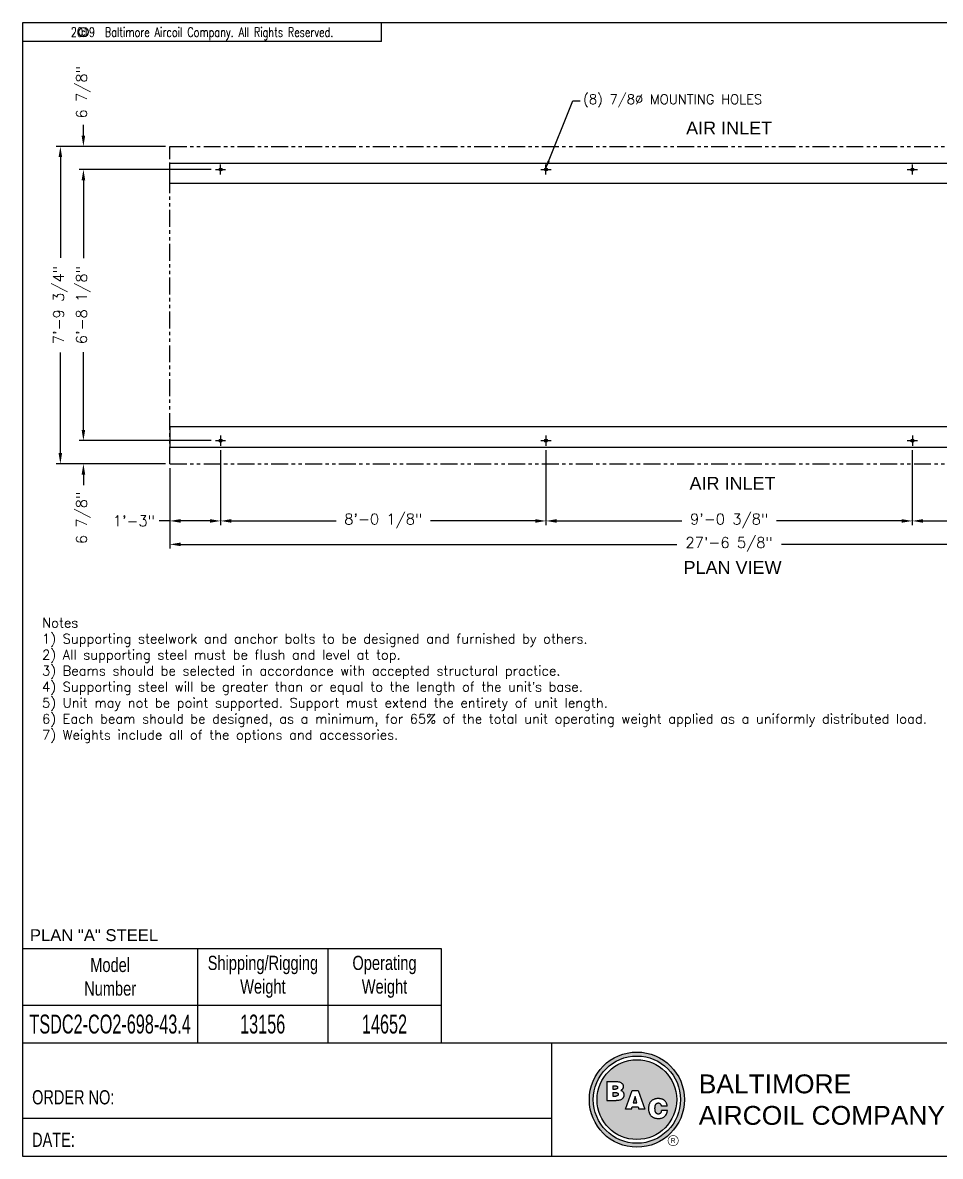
# Model space of a CAD drawing. Extents: x 3 to 450, y 5 to 340.
# Drawn here: x 3.4 to 274.7, y 5.1 to 340.1 of the extents above; entities that cross this region are included whole.
import ezdxf
from ezdxf.enums import TextEntityAlignment as Align

# ---------------------------------------------------------------- set-up
doc = ezdxf.new("R2010")
doc.units = 0
doc.header["$LTSCALE"] = 8
doc.header["$MEASUREMENT"] = 0
doc.linetypes.add('PHANTOM2', pattern=[1.25, 0.625, -0.125, 0.125, -0.125, 0.125, -0.125])
doc.layers.get('0').update_dxf_attribs({"linetype": 'CONTINUOUS'})
doc.layers.get('Defpoints').update_dxf_attribs({"linetype": 'CONTINUOUS'})
for name, color, linetype in [('STD-BASE', 5, 'CONTINUOUS'), ('STD-BLOCK', 7, 'CONTINUOUS'), ('STD-PLAN-A', 5, 'CONTINUOUS'), ('TEXT', 4, 'CONTINUOUS')]:
    doc.layers.add(name, color=color, linetype=linetype)
doc.styles.add('BAC', font='swissk.ttf')
doc.styles.add('BACtblk', font='swisscl.ttf')
doc.styles.add('BACtblkBold', font='swissck.ttf')
doc.styles.add('Current-ANSI-BAC Part', font='arial.ttf')
doc.styles.add('ROMANS', font='romans.shx', dxfattribs={"width": 0.75})
doc.styles.add('SIMPLEX', font='simplex.shx', dxfattribs={"oblique": 10})
doc.styles.add('SUBMITTAL', font='romans.shx')
doc.styles.add('SUBTTF', font='ARIALN.TTF', dxfattribs={"width": 0.9})
doc.dimstyles.new('SUBMITTAL', dxfattribs={"dimtxt": 0.09375, "dimasz": 0.09375, "dimexe": 0.03125, "dimexo": 0.0625, "dimgap": 0.0625, "dimtad": 0, "dimdec": 4, "dimzin": 4, "dimdsep": 46, "dimlunit": 4, "dimtxsty": 'SUBMITTAL', "dimcen": 0.09375, "dimclre": 6, "dimadec": 0, "dimazin": 0, "dimtfac": 1, "dimtdec": 0, "dimtofl": 0, "dimtmove": 0, "dimatfit": 3, "dimfxl": 0, "dimfrac": 2, "dimtolj": 1, "dimtzin": 4, "dimarcsym": 0})

# ---------------------------------------------------------------- blocks, each defined once
blk = doc.blocks.new('BORDER')
for p, q in [((1, 1), (0, 1)), ((0, 1), (0, 0)), ((1, 0), (1, 1)), ((0, 0), (1, 0))]:
    blk.add_line(p, q)
blk = doc.blocks.new('copyr0')
for q in [(2.375, 0), (0, -0.125)]:
    blk.add_line((2.375, -0.125), q)
at = {"color": 6}
blk.add_circle((0.4022, -0.0625), 0.0312, dxfattribs=at)
at = {"color": 6, "style": 'ROMANS', "width": 0.75}
blk.add_text('2019  Baltimore Aircoil Company. All Rights Reserved.', height=0.0625, dxfattribs=at).set_placement((1.1875, -0.0938), align=Align.CENTER)
blk.add_text('c', height=0.0469, dxfattribs=at).set_placement((0.4018, -0.0625), align=Align.MIDDLE)
blk = doc.blocks.new('model weights')
for p, q in [((3, 43), (3, 3)), ((3, 43), (180.26, 43)), ((77.09, 43), (77.09, 3)), ((132.26, 43), (132.26, 3)), ((180.26, 43), (180.26, 3)), ((180.26, 43), (180.26, 3)), ((3, 19), (180.26, 19)), ((3, 3), (180.26, 3))]:
    blk.add_line(p, q)
at = {"layer": 'TEXT', "char_height": 6, "attachment_point": 5, "style": 'SUBTTF'}
for s, insert, width in [('Model\\PNumber', (40.05, 31), 32.4424), ('Shipping/Rigging\\PWeight', (104.76, 31), 42.2577), ('Operating\\PWeight', (156.26, 31), 52.9286)]:
    blk.add_mtext(s, dxfattribs=dict(at, insert=insert, width=width))
at = {"layer": 'TEXT', "style": 'SUBTTF', "width": 0.75}
for tag, p in [('MODELNUM', (40.05, 11)), ('SHIPWEIGHT', (104.67, 11)), ('OPWEIGHT', (156.26, 11))]:
    blk.add_attdef(tag, text='', height=8, dxfattribs=at).set_placement(p, align=Align.MIDDLE_CENTER)
blk = doc.blocks.new('*D4')
at = {"layer": 'Defpoints', "color": 0}
for p in [(61.91, 215.09), (46.91, 209.76), (46.91, 192.87)]:
    blk.add_point(p, dxfattribs=at)
at = {"layer": 'STD-PLAN-A', "color": 6, "lineweight": -2}
for p, q in [((61.91, 213.82), (61.91, 191.6)), ((46.91, 208.49), (46.91, 191.6))]:
    blk.add_line(p, q, dxfattribs=at)
at = {"layer": 'STD-PLAN-A', "color": 3, "lineweight": -2}
for p, q in [((46.91, 192.87), (43.73, 192.87)), ((58.73, 192.87), (50.08, 192.87))]:
    blk.add_line(p, q, dxfattribs=at)
at = {"layer": 'STD-PLAN-A', "color": 3}
for points in [[(50.08, 193.4), (50.08, 192.34), (46.91, 192.87)], [(58.73, 193.4), (58.73, 192.34), (61.91, 192.87)]]:
    blk.add_solid(points, dxfattribs=at)
at = {"layer": 'STD-PLAN-A', "color": 3, "insert": (36.27, 192.87), "char_height": 3.172, "attachment_point": 5, "style": 'SUBMITTAL'}
blk.add_mtext('\\A1;1\'-3"', dxfattribs=at)
blk = doc.blocks.new('*D6')
at = {"layer": 'Defpoints', "color": 0}
for p in [(60.41, 296.71), (21.35, 216.59), (60.41, 216.59)]:
    blk.add_point(p, dxfattribs=at)
at = {"layer": 'STD-PLAN-A', "color": 6, "lineweight": -2}
for p, q in [((59.14, 296.71), (20.08, 296.71)), ((59.14, 216.59), (20.08, 216.59))]:
    blk.add_line(p, q, dxfattribs=at)
at = {"layer": 'STD-PLAN-A', "color": 3, "lineweight": -2}
for p, q in [((21.35, 293.54), (21.35, 270.53)), ((21.35, 219.76), (21.35, 242.77))]:
    blk.add_line(p, q, dxfattribs=at)
at = {"layer": 'STD-PLAN-A', "color": 3}
for points in [[(20.83, 293.54), (21.88, 293.54), (21.35, 296.71)], [(20.83, 219.76), (21.88, 219.76), (21.35, 216.59)]]:
    blk.add_solid(points, dxfattribs=at)
at = {"layer": 'STD-PLAN-A', "color": 3, "insert": (21.35, 256.65), "char_height": 3.1719, "attachment_point": 5, "rotation": 90, "style": 'SUBMITTAL'}
blk.add_mtext('\\A1;6\'-8 1/8"', dxfattribs=at)
blk = doc.blocks.new('*D7')
at = {"layer": 'Defpoints', "color": 0}
for p in [(21.35, 303.54), (46.91, 303.54), (60.41, 296.71)]:
    blk.add_point(p, dxfattribs=at)
at = {"layer": 'STD-PLAN-A', "color": 3, "lineweight": -2}
for p, q in [((21.35, 306.72), (21.35, 309.89)), ((21.35, 293.54), (21.35, 290.37))]:
    blk.add_line(p, q, dxfattribs=at)
at = {"layer": 'STD-PLAN-A', "color": 6, "lineweight": -2}
for p, q in [((45.64, 303.54), (20.08, 303.54)), ((59.14, 296.71), (20.08, 296.71))]:
    blk.add_line(p, q, dxfattribs=at)
at = {"layer": 'STD-PLAN-A', "color": 3}
for points in [[(20.83, 306.72), (21.88, 306.72), (21.35, 303.54)], [(20.83, 293.54), (21.88, 293.54), (21.35, 296.71)]]:
    blk.add_solid(points, dxfattribs=at)
at = {"layer": 'STD-PLAN-A', "color": 3, "insert": (21.35, 319.54), "char_height": 3.172, "attachment_point": 5, "rotation": 90, "style": 'SUBMITTAL'}
blk.add_mtext('\\A1;6 7/8"', dxfattribs=at)
blk = doc.blocks.new('*D8')
at = {"layer": 'Defpoints', "color": 0}
for p in [(60.41, 216.59), (21.35, 209.76), (46.91, 209.76)]:
    blk.add_point(p, dxfattribs=at)
at = {"layer": 'STD-PLAN-A', "color": 3, "lineweight": -2}
for p, q in [((21.35, 219.76), (21.35, 222.93)), ((21.35, 206.59), (21.35, 203.41))]:
    blk.add_line(p, q, dxfattribs=at)
at = {"layer": 'STD-PLAN-A', "color": 6, "lineweight": -2}
for p, q in [((59.14, 216.59), (20.08, 216.59)), ((45.64, 209.76), (20.08, 209.76))]:
    blk.add_line(p, q, dxfattribs=at)
at = {"layer": 'STD-PLAN-A', "color": 3}
for points in [[(20.83, 219.76), (21.88, 219.76), (21.35, 216.59)], [(20.83, 206.59), (21.88, 206.59), (21.35, 209.76)]]:
    blk.add_solid(points, dxfattribs=at)
at = {"layer": 'STD-PLAN-A', "color": 3, "insert": (21.35, 193.76), "char_height": 3.172, "attachment_point": 5, "rotation": 90, "style": 'SUBMITTAL'}
blk.add_mtext('\\A1;6 7/8"', dxfattribs=at)
blk = doc.blocks.new('*D9')
at = {"layer": 'Defpoints', "color": 0}
for p in [(46.91, 209.76), (377.58, 209.76), (377.58, 185.95)]:
    blk.add_point(p, dxfattribs=at)
at = {"layer": 'STD-BASE', "color": 6, "lineweight": -2}
for p, q in [((46.91, 208.49), (46.91, 184.68)), ((377.58, 208.49), (377.58, 184.68))]:
    blk.add_line(p, q, dxfattribs=at)
at = {"layer": 'STD-BASE', "color": 3, "lineweight": -2}
for p, q in [((50.08, 185.95), (196.78, 185.95)), ((374.41, 185.95), (227.71, 185.95))]:
    blk.add_line(p, q, dxfattribs=at)
at = {"layer": 'STD-BASE', "color": 3}
for points in [[(50.08, 186.48), (50.08, 185.42), (46.91, 185.95)], [(374.41, 186.48), (374.41, 185.42), (377.58, 185.95)]]:
    blk.add_solid(points, dxfattribs=at)
at = {"layer": 'STD-BASE', "color": 3, "insert": (212.24, 185.95), "char_height": 3.1719, "attachment_point": 5, "style": 'SUBMITTAL'}
blk.add_mtext('\\A1;27\'-6 5/8"', dxfattribs=at)
blk = doc.blocks.new('*D10')
at = {"layer": 'Defpoints', "color": 0}
for p in [(46.91, 303.54), (14.54, 209.76), (46.91, 209.76)]:
    blk.add_point(p, dxfattribs=at)
at = {"layer": 'STD-BASE', "color": 6, "lineweight": -2}
for p, q in [((45.64, 303.54), (13.27, 303.54)), ((45.64, 209.76), (13.27, 209.76))]:
    blk.add_line(p, q, dxfattribs=at)
at = {"layer": 'STD-BASE', "color": 3, "lineweight": -2}
for p, q in [((14.54, 300.37), (14.54, 270.61)), ((14.54, 212.93), (14.54, 242.69))]:
    blk.add_line(p, q, dxfattribs=at)
at = {"layer": 'STD-BASE', "color": 3}
for points in [[(14.01, 300.37), (15.06, 300.37), (14.54, 303.54)], [(14.01, 212.93), (15.06, 212.93), (14.54, 209.76)]]:
    blk.add_solid(points, dxfattribs=at)
at = {"layer": 'STD-BASE', "color": 3, "insert": (14.54, 256.65), "char_height": 3.1719, "attachment_point": 5, "rotation": 90, "style": 'SUBMITTAL'}
blk.add_mtext('\\A1;7\'-9 3/4"', dxfattribs=at)
blk = doc.blocks.new('*D11')
at = {"layer": 'Defpoints', "color": 0}
for p in [(61.91, 215.09), (158.09, 215.09), (158.09, 192.87)]:
    blk.add_point(p, dxfattribs=at)
at = {"layer": 'STD-PLAN-A', "color": 6, "lineweight": -2}
for p, q in [((61.91, 213.82), (61.91, 191.6)), ((158.09, 213.82), (158.09, 191.6))]:
    blk.add_line(p, q, dxfattribs=at)
at = {"layer": 'STD-PLAN-A', "color": 3, "lineweight": -2}
for p, q in [((65.08, 192.87), (96.04, 192.87)), ((154.91, 192.87), (123.95, 192.87))]:
    blk.add_line(p, q, dxfattribs=at)
at = {"layer": 'STD-PLAN-A', "color": 3}
for points in [[(65.08, 193.4), (65.08, 192.34), (61.91, 192.87)], [(154.91, 193.4), (154.91, 192.34), (158.09, 192.87)]]:
    blk.add_solid(points, dxfattribs=at)
at = {"layer": 'STD-PLAN-A', "color": 3, "insert": (110, 192.87), "char_height": 3.1719, "attachment_point": 5, "style": 'SUBMITTAL'}
blk.add_mtext('\\A1;8\'-0 1/8"', dxfattribs=at)
blk = doc.blocks.new('*D12')
at = {"layer": 'Defpoints', "color": 0}
for p in [(266.4, 215.09), (362.58, 215.09), (266.4, 192.87)]:
    blk.add_point(p, dxfattribs=at)
at = {"layer": 'STD-PLAN-A', "color": 6, "lineweight": -2}
for p, q in [((266.4, 213.82), (266.4, 191.6)), ((362.58, 213.82), (362.58, 191.6))]:
    blk.add_line(p, q, dxfattribs=at)
at = {"layer": 'STD-PLAN-A', "color": 3, "lineweight": -2}
for p, q in [((269.57, 192.87), (300.54, 192.87)), ((359.41, 192.87), (328.45, 192.87))]:
    blk.add_line(p, q, dxfattribs=at)
at = {"layer": 'STD-PLAN-A', "color": 3}
for points in [[(269.57, 193.4), (269.57, 192.34), (266.4, 192.87)], [(359.41, 193.4), (359.41, 192.34), (362.58, 192.87)]]:
    blk.add_solid(points, dxfattribs=at)
at = {"layer": 'STD-PLAN-A', "color": 3, "insert": (314.49, 192.87), "char_height": 3.1719, "attachment_point": 5, "style": 'SUBMITTAL'}
blk.add_mtext('\\A1;8\'-0 1/8"', dxfattribs=at)
blk = doc.blocks.new('*D13')
at = {"layer": 'Defpoints', "color": 0}
for p in [(158.09, 215.09), (266.4, 215.09), (266.4, 192.87)]:
    blk.add_point(p, dxfattribs=at)
at = {"layer": 'STD-PLAN-A', "color": 6, "lineweight": -2}
for p, q in [((158.09, 213.82), (158.09, 191.6)), ((266.4, 213.82), (266.4, 191.6))]:
    blk.add_line(p, q, dxfattribs=at)
at = {"layer": 'STD-PLAN-A', "color": 3, "lineweight": -2}
for p, q in [((161.26, 192.87), (198.29, 192.87)), ((263.23, 192.87), (226.2, 192.87))]:
    blk.add_line(p, q, dxfattribs=at)
at = {"layer": 'STD-PLAN-A', "color": 3}
for points in [[(161.26, 193.4), (161.26, 192.34), (158.09, 192.87)], [(263.23, 193.4), (263.23, 192.34), (266.4, 192.87)]]:
    blk.add_solid(points, dxfattribs=at)
at = {"layer": 'STD-PLAN-A', "color": 3, "insert": (212.24, 192.87), "char_height": 3.1719, "attachment_point": 5, "style": 'SUBMITTAL'}
blk.add_mtext('\\A1;9\'-0 3/8"', dxfattribs=at)
blk = doc.blocks.new('bacstblk')
h = blk.add_hatch(color=150)
h.dxf.hatch_style = 1
h.paths.add_polyline_path([(3.7506, 0.375, 1), (4.3799, 0.375, 1)])
h.paths.add_polyline_path([(4.3539, 0.375, -1), (3.7765, 0.375, -1)], flags=16)
h.paths.add_polyline_path([(4.3291, 0.375, -1), (3.8014, 0.375, -1)], flags=0)
h.paths.add_polyline_path([(3.943, 0.4942), (3.9603, 0.4889), (3.9714, 0.4784), (3.9755, 0.4618), (3.9722, 0.4467), (3.9609, 0.436), (3.974, 0.427), (3.9786, 0.415), (3.9789, 0.3973), (3.9729, 0.3838), (3.9613, 0.374), (3.9476, 0.3704), (3.9345, 0.3692), (3.8665, 0.3692), (3.8665, 0.4942)], flags=0)
h.paths.add_polyline_path([(4.0335, 0.4361), (4.0742, 0.4361), (4.1177, 0.3111), (4.0779, 0.3111), (4.0731, 0.3277), (4.0333, 0.3277), (4.0286, 0.3111), (3.9895, 0.3111)], flags=0)
h.paths.add_polyline_path([(4.1681, 0.3721), (4.1826, 0.3792), (4.1988, 0.3822), (4.2152, 0.3818), (4.233, 0.3787), (4.246, 0.3717), (4.2575, 0.3605), (4.2641, 0.3456), (4.266, 0.3315), (4.2275, 0.3315), (4.227, 0.3353), (4.2262, 0.3385), (4.2251, 0.3412), (4.2237, 0.3434), (4.2223, 0.3451), (4.2207, 0.3465), (4.2191, 0.3476), (4.2174, 0.3485), (4.2158, 0.3493), (4.2143, 0.3499), (4.2128, 0.3503), (4.2112, 0.3506), (4.2097, 0.3509), (4.2082, 0.351), (4.2066, 0.351), (4.205, 0.3509), (4.2033, 0.3507), (4.2016, 0.3504), (4.1999, 0.3501), (4.1982, 0.3496), (4.1965, 0.3489), (4.1949, 0.3482), (4.1933, 0.3472), (4.1919, 0.3461), (4.1905, 0.3449), (4.1893, 0.3434), (4.1882, 0.3418), (4.1873, 0.3401), (4.1864, 0.3384), (4.1856, 0.3365), (4.185, 0.3347), (4.1844, 0.3328), (4.184, 0.3309), (4.1836, 0.329), (4.1833, 0.3272), (4.1831, 0.3253), (4.183, 0.3234), (4.1829, 0.3216), (4.1828, 0.3197), (4.1828, 0.3178), (4.1828, 0.3158), (4.1829, 0.3139), (4.1829, 0.3119), (4.1831, 0.31), (4.1832, 0.308), (4.1834, 0.3061), (4.1837, 0.3043), (4.184, 0.3025), (4.1844, 0.3007), (4.1848, 0.299), (4.1853, 0.2974), (4.1859, 0.2959), (4.1865, 0.2944), (4.1872, 0.293), (4.188, 0.2917), (4.1889, 0.2904), (4.1899, 0.2893), (4.1909, 0.2882), (4.192, 0.2871), (4.1932, 0.2862), (4.1944, 0.2853), (4.1956, 0.2846), (4.1969, 0.2839), (4.1981, 0.2834), (4.1994, 0.2829), (4.2007, 0.2825), (4.2019, 0.2822), (4.2032, 0.282), (4.2045, 0.2819), (4.2057, 0.2818), (4.207, 0.2818), (4.2083, 0.2818), (4.2096, 0.2819), (4.211, 0.282), (4.2123, 0.2821), (4.2137, 0.2824), (4.2151, 0.2828), (4.2165, 0.2833), (4.2179, 0.284), (4.2194, 0.2848), (4.2209, 0.2858), (4.2224, 0.2871), (4.2239, 0.2886), (4.2252, 0.2905), (4.2264, 0.2927), (4.2274, 0.2954), (4.2282, 0.2986), (4.2286, 0.3024), (4.2667, 0.3024), (4.2652, 0.2888), (4.2582, 0.2721), (4.2446, 0.26), (4.229, 0.2531), (4.2146, 0.2503), (4.1987, 0.2502), (4.1812, 0.2537), (4.1655, 0.2618), (4.1537, 0.2735), (4.1468, 0.2865), (4.1431, 0.3002), (4.1418, 0.3168), (4.1433, 0.3339), (4.1484, 0.3494), (4.1569, 0.3625)], flags=0)
h = blk.add_hatch(color=150)
h.dxf.hatch_style = 1
h.paths.add_polyline_path([(3.8014, 0.375, 1), (4.3291, 0.375, 1)])
h.paths.add_polyline_path([(4.0742, 0.4361), (4.1177, 0.3111), (4.0779, 0.3111), (4.0731, 0.3277), (4.0333, 0.3277), (4.0286, 0.3111), (3.9895, 0.3111), (4.0335, 0.4361)], flags=16)
h.paths.add_polyline_path([(3.974, 0.427), (3.9786, 0.415), (3.9789, 0.3973), (3.9729, 0.3838), (3.9613, 0.374), (3.9476, 0.3704), (3.9345, 0.3692), (3.8665, 0.3692), (3.8665, 0.4942), (3.943, 0.4942), (3.9603, 0.4889), (3.9714, 0.4784), (3.9755, 0.4618), (3.9722, 0.4467), (3.9609, 0.436)], flags=16)
h.paths.add_polyline_path([(4.266, 0.3315), (4.2275, 0.3315), (4.227, 0.3353), (4.2262, 0.3385), (4.2251, 0.3412), (4.2237, 0.3434), (4.2223, 0.3451), (4.2207, 0.3465), (4.2191, 0.3476), (4.2174, 0.3485), (4.2158, 0.3493), (4.2143, 0.3499), (4.2128, 0.3503), (4.2112, 0.3506), (4.2097, 0.3509), (4.2082, 0.351), (4.2066, 0.351), (4.205, 0.3509), (4.2033, 0.3507), (4.2016, 0.3504), (4.1999, 0.3501), (4.1982, 0.3496), (4.1965, 0.3489), (4.1949, 0.3482), (4.1933, 0.3472), (4.1919, 0.3461), (4.1905, 0.3449), (4.1893, 0.3434), (4.1882, 0.3418), (4.1873, 0.3401), (4.1864, 0.3384), (4.1856, 0.3365), (4.185, 0.3347), (4.1844, 0.3328), (4.184, 0.3309), (4.1836, 0.329), (4.1833, 0.3272), (4.1831, 0.3253), (4.183, 0.3234), (4.1829, 0.3216), (4.1828, 0.3197), (4.1828, 0.3178), (4.1828, 0.3158), (4.1829, 0.3139), (4.1829, 0.3119), (4.1831, 0.31), (4.1832, 0.308), (4.1834, 0.3061), (4.1837, 0.3043), (4.184, 0.3025), (4.1844, 0.3007), (4.1848, 0.299), (4.1853, 0.2974), (4.1859, 0.2959), (4.1865, 0.2944), (4.1872, 0.293), (4.188, 0.2917), (4.1889, 0.2904), (4.1899, 0.2893), (4.1909, 0.2882), (4.192, 0.2871), (4.1932, 0.2862), (4.1944, 0.2853), (4.1956, 0.2846), (4.1969, 0.2839), (4.1981, 0.2834), (4.1994, 0.2829), (4.2007, 0.2825), (4.2019, 0.2822), (4.2032, 0.282), (4.2045, 0.2819), (4.2057, 0.2818), (4.207, 0.2818), (4.2083, 0.2818), (4.2096, 0.2819), (4.211, 0.282), (4.2123, 0.2821), (4.2137, 0.2824), (4.2151, 0.2828), (4.2165, 0.2833), (4.2179, 0.284), (4.2194, 0.2848), (4.2209, 0.2858), (4.2224, 0.2871), (4.2239, 0.2886), (4.2252, 0.2905), (4.2264, 0.2927), (4.2274, 0.2954), (4.2282, 0.2986), (4.2286, 0.3024), (4.2667, 0.3024), (4.2652, 0.2888), (4.2582, 0.2721), (4.2446, 0.26), (4.229, 0.2531), (4.2146, 0.2503), (4.1987, 0.2502), (4.1812, 0.2537), (4.1655, 0.2618), (4.1537, 0.2735), (4.1468, 0.2865), (4.1431, 0.3002), (4.1418, 0.3168), (4.1433, 0.3339), (4.1484, 0.3494), (4.1569, 0.3625), (4.1681, 0.3721), (4.1826, 0.3792), (4.1988, 0.3822), (4.2152, 0.3818), (4.233, 0.3787), (4.246, 0.3717), (4.2575, 0.3605), (4.2641, 0.3456)], flags=16)
h = blk.add_hatch(color=150)
h.dxf.hatch_style = 1
h.paths.add_polyline_path([(3.9339, 0.4471), (3.9348, 0.4479), (3.9355, 0.4488), (3.936, 0.4497), (3.9364, 0.4506), (3.9368, 0.4515), (3.937, 0.4524), (3.9372, 0.4533), (3.9373, 0.4542), (3.9373, 0.4552), (3.9373, 0.4561), (3.9372, 0.457), (3.937, 0.458), (3.9368, 0.4589), (3.9365, 0.4598), (3.9362, 0.4606), (3.9358, 0.4615), (3.9352, 0.4622), (3.9346, 0.4629), (3.9339, 0.4635), (3.933, 0.464), (3.932, 0.4645), (3.9308, 0.4648), (3.9294, 0.4651), (3.9277, 0.4654), (3.9258, 0.4656), (3.9236, 0.4658), (3.921, 0.4659), (3.9054, 0.4659), (3.9054, 0.4445), (3.9237, 0.4445), (3.9267, 0.4447), (3.9292, 0.4452), (3.9312, 0.4457), (3.9327, 0.4464)])
h.paths.add_polyline_path([(3.9412, 0.4083), (3.9413, 0.4092), (3.9413, 0.4102), (3.9412, 0.4112), (3.9411, 0.4122), (3.941, 0.4132), (3.9407, 0.4142), (3.9403, 0.4152), (3.9398, 0.4161), (3.9393, 0.417), (3.9385, 0.4178), (3.9377, 0.4186), (3.9366, 0.4193), (3.9354, 0.42), (3.9339, 0.4205), (3.932, 0.4209), (3.9299, 0.4213), (3.9273, 0.4215), (3.9243, 0.4215), (3.9054, 0.4215), (3.9054, 0.3986), (3.9265, 0.3986), (3.9293, 0.3988), (3.9317, 0.3992), (3.9336, 0.3997), (3.9352, 0.4002), (3.9365, 0.4008), (3.9376, 0.4015), (3.9384, 0.4023), (3.9391, 0.403), (3.9396, 0.4038), (3.9401, 0.4047), (3.9405, 0.4055), (3.9408, 0.4064), (3.941, 0.4073)])
h.paths.add_polyline_path([(4.0534, 0.3968), (4.0405, 0.3539), (4.0658, 0.3539)])
for p, q in [((0, 0.75), (10, 0.75)), ((3.5, 0.75), (3.5, 0)), ((6.5, 0.75), (6.5, 0)), ((6.5, 0.3125), (10, 0.3125)), ((9.6875, 0.3125), (9.6875, 0)), ((3.5, 0.25), (0, 0.25))]:
    blk.add_line(p, q)
at = {"color": 150}
for p, q in [((3.8665, 0.4942), (3.9302, 0.4942)), ((3.8665, 0.4942), (3.8665, 0.3692)), ((3.9054, 0.4659), (3.9054, 0.4445)), ((3.9054, 0.4659), (3.921, 0.4659)), ((3.9054, 0.4445), (3.9237, 0.4445)), ((3.9054, 0.4215), (3.9054, 0.3986)), ((3.9054, 0.4215), (3.9243, 0.4215)), ((3.9054, 0.3986), (3.9265, 0.3986)), ((3.9895, 0.3111), (4.0335, 0.4361)), ((4.0335, 0.4361), (4.0742, 0.4361)), ((4.0534, 0.3968), (4.0405, 0.3539)), ((4.0658, 0.3539), (4.0534, 0.3968)), ((4.0742, 0.4361), (4.1177, 0.3111)), ((3.8665, 0.3692), (3.9279, 0.3692)), ((4.0286, 0.3111), (3.9895, 0.3111)), ((4.0286, 0.3111), (4.0333, 0.3277)), ((4.0333, 0.3277), (4.0731, 0.3277)), ((4.0405, 0.3539), (4.0658, 0.3539)), ((4.0731, 0.3277), (4.0779, 0.3111)), ((4.1177, 0.3111), (4.0779, 0.3111)), ((4.266, 0.3315), (4.2275, 0.3315)), ((4.2667, 0.3024), (4.2286, 0.3024))]:
    blk.add_line(p, q, dxfattribs=at)
for points in [[(3.921, 0.4659), (3.9236, 0.4658), (3.9258, 0.4656), (3.9277, 0.4654), (3.9294, 0.4651), (3.9308, 0.4648), (3.932, 0.4645), (3.933, 0.464), (3.9339, 0.4635), (3.9346, 0.4629), (3.9352, 0.4622), (3.9358, 0.4615), (3.9362, 0.4606), (3.9365, 0.4598), (3.9368, 0.4589), (3.937, 0.458), (3.9372, 0.457), (3.9373, 0.4561), (3.9373, 0.4552), (3.9373, 0.4542), (3.9372, 0.4533), (3.937, 0.4524), (3.9368, 0.4515), (3.9364, 0.4506), (3.936, 0.4497), (3.9355, 0.4488), (3.9348, 0.4479), (3.9339, 0.4471), (3.9327, 0.4464), (3.9312, 0.4457), (3.9292, 0.4452), (3.9267, 0.4447), (3.9237, 0.4445)], [(3.9302, 0.4942), (3.9378, 0.494), (3.9442, 0.4933), (3.9498, 0.4922), (3.9544, 0.4907), (3.9584, 0.489), (3.9617, 0.4871), (3.9644, 0.4851), (3.9666, 0.4829), (3.9685, 0.4808), (3.97, 0.4786), (3.9713, 0.4764), (3.9722, 0.4742), (3.973, 0.4719), (3.9735, 0.4697), (3.9739, 0.4675), (3.9742, 0.4654), (3.9744, 0.4632), (3.9744, 0.4611), (3.9744, 0.459), (3.9743, 0.4569), (3.974, 0.4548), (3.9735, 0.4529), (3.9729, 0.4509), (3.9722, 0.449), (3.9712, 0.4471), (3.97, 0.4454), (3.9687, 0.4436), (3.9672, 0.442), (3.9655, 0.4404), (3.9637, 0.4389), (3.9617, 0.4374), (3.9595, 0.4361)], [(3.9243, 0.4215), (3.9273, 0.4215), (3.9299, 0.4213), (3.932, 0.4209), (3.9339, 0.4205), (3.9354, 0.42), (3.9366, 0.4193), (3.9377, 0.4186), (3.9385, 0.4178), (3.9393, 0.417), (3.9398, 0.4161), (3.9403, 0.4152), (3.9407, 0.4142), (3.941, 0.4132), (3.9411, 0.4122), (3.9412, 0.4112), (3.9413, 0.4102), (3.9413, 0.4092), (3.9412, 0.4083), (3.941, 0.4073), (3.9408, 0.4064), (3.9405, 0.4055), (3.9401, 0.4047), (3.9396, 0.4038), (3.9391, 0.403), (3.9384, 0.4023), (3.9376, 0.4015), (3.9365, 0.4008), (3.9352, 0.4002), (3.9336, 0.3997), (3.9317, 0.3992), (3.9293, 0.3988), (3.9265, 0.3986)], [(3.9595, 0.4361), (3.9648, 0.4333), (3.9689, 0.4305), (3.972, 0.4276), (3.9744, 0.4247), (3.976, 0.4218), (3.9771, 0.4188), (3.9778, 0.416), (3.9783, 0.4132), (3.9786, 0.4106), (3.9787, 0.408), (3.9787, 0.4056), (3.9787, 0.4033), (3.9785, 0.401), (3.9782, 0.3989), (3.9778, 0.3968), (3.9773, 0.3948), (3.9767, 0.3928), (3.976, 0.3909), (3.9752, 0.389), (3.9742, 0.3871), (3.973, 0.3852), (3.9716, 0.3834), (3.9699, 0.3815), (3.968, 0.3796), (3.9657, 0.3777), (3.963, 0.3758), (3.9596, 0.374), (3.9555, 0.3724), (3.9504, 0.3711), (3.9442, 0.3701), (3.9367, 0.3694), (3.9279, 0.3692)], [(4.266, 0.3315), (4.265, 0.339), (4.2636, 0.3453), (4.2619, 0.3507), (4.2598, 0.3552), (4.2576, 0.3591), (4.2553, 0.3623), (4.2528, 0.365), (4.2504, 0.3674), (4.2481, 0.3694), (4.2458, 0.3712), (4.2436, 0.3728), (4.2413, 0.3742), (4.2391, 0.3754), (4.2368, 0.3765), (4.2344, 0.3774), (4.2319, 0.3783), (4.2294, 0.379), (4.2267, 0.3797), (4.2239, 0.3803), (4.2211, 0.3808), (4.2181, 0.3812), (4.2151, 0.3816), (4.212, 0.3818), (4.2089, 0.382), (4.2058, 0.382), (4.2026, 0.382), (4.1994, 0.3818), (4.1962, 0.3815), (4.1929, 0.3811), (4.1896, 0.3805), (4.1863, 0.3797), (4.183, 0.3787), (4.1797, 0.3776), (4.1765, 0.3762), (4.1732, 0.3746), (4.1701, 0.3729), (4.167, 0.3709), (4.164, 0.3686), (4.1612, 0.3662), (4.1585, 0.3636), (4.156, 0.3607), (4.1537, 0.3576), (4.1516, 0.3543), (4.1497, 0.3509), (4.148, 0.3472), (4.1465, 0.3435), (4.1452, 0.3396), (4.1441, 0.3355), (4.1433, 0.3314), (4.1427, 0.3272), (4.1423, 0.3229), (4.1421, 0.3187), (4.1421, 0.3145), (4.1423, 0.3103), (4.1426, 0.3063), (4.1431, 0.3024), (4.1437, 0.2986), (4.1445, 0.295), (4.1454, 0.2916), (4.1465, 0.2883), (4.1477, 0.2852), (4.149, 0.2822), (4.1506, 0.2793), (4.1523, 0.2765), (4.1541, 0.2738), (4.1562, 0.2713), (4.1584, 0.2688), (4.1607, 0.2665), (4.1633, 0.2643), (4.1659, 0.2623), (4.1687, 0.2604), (4.1717, 0.2586), (4.1748, 0.257), (4.178, 0.2556), (4.1814, 0.2543), (4.185, 0.2532), (4.1887, 0.2522), (4.1925, 0.2514), (4.1965, 0.2509), (4.2007, 0.2504), (4.2051, 0.2502), (4.2096, 0.2502), (4.2142, 0.2505), (4.219, 0.2511), (4.2238, 0.2521), (4.2287, 0.2534), (4.2337, 0.2551), (4.2387, 0.2573), (4.2437, 0.2601), (4.2485, 0.2634), (4.2531, 0.2675), (4.2572, 0.2724), (4.2608, 0.2782), (4.2637, 0.2851), (4.2657, 0.2931), (4.2667, 0.3024)], [(4.2275, 0.3315), (4.227, 0.3353), (4.2262, 0.3385), (4.2251, 0.3412), (4.2237, 0.3434), (4.2223, 0.3451), (4.2207, 0.3465), (4.2191, 0.3476), (4.2174, 0.3485), (4.2158, 0.3493), (4.2143, 0.3499), (4.2128, 0.3503), (4.2112, 0.3506), (4.2097, 0.3509), (4.2082, 0.351), (4.2066, 0.351), (4.205, 0.3509), (4.2033, 0.3507), (4.2016, 0.3504), (4.1999, 0.3501), (4.1982, 0.3496), (4.1965, 0.3489), (4.1949, 0.3482), (4.1933, 0.3472), (4.1919, 0.3461), (4.1905, 0.3449), (4.1893, 0.3434), (4.1882, 0.3418), (4.1873, 0.3401), (4.1864, 0.3384), (4.1856, 0.3365), (4.185, 0.3347), (4.1844, 0.3328), (4.184, 0.3309), (4.1836, 0.329), (4.1833, 0.3272), (4.1831, 0.3253), (4.183, 0.3234), (4.1829, 0.3216), (4.1828, 0.3197), (4.1828, 0.3178), (4.1828, 0.3158), (4.1829, 0.3139), (4.1829, 0.3119), (4.1831, 0.31), (4.1832, 0.308), (4.1834, 0.3061), (4.1837, 0.3043), (4.184, 0.3025), (4.1844, 0.3007), (4.1848, 0.299), (4.1853, 0.2974), (4.1859, 0.2959), (4.1865, 0.2944), (4.1872, 0.293), (4.188, 0.2917), (4.1889, 0.2904), (4.1899, 0.2893), (4.1909, 0.2882), (4.192, 0.2871), (4.1932, 0.2862), (4.1944, 0.2853), (4.1956, 0.2846), (4.1969, 0.2839), (4.1981, 0.2834), (4.1994, 0.2829), (4.2007, 0.2825), (4.2019, 0.2822), (4.2032, 0.282), (4.2045, 0.2819), (4.2057, 0.2818), (4.207, 0.2818), (4.2083, 0.2818), (4.2096, 0.2819), (4.211, 0.282), (4.2123, 0.2821), (4.2137, 0.2824), (4.2151, 0.2828), (4.2165, 0.2833), (4.2179, 0.284), (4.2194, 0.2848), (4.2209, 0.2858), (4.2224, 0.2871), (4.2239, 0.2886), (4.2252, 0.2905), (4.2264, 0.2927), (4.2274, 0.2954), (4.2282, 0.2986), (4.2286, 0.3024)]]:
    blk.add_lwpolyline(points, dxfattribs=at)
for radius in [0.3147, 0.2887, 0.2639]:
    blk.add_circle((4.0652, 0.375), radius, dxfattribs=at)
at = {"layer": 'TEXT', "color": 150, "linetype": 'Continuous', "const_width": 0.00375}
blk.add_lwpolyline([(4.2715, 0.1037, 1), (4.339, 0.1037, 1)], format="xyb", close=True, dxfattribs=at)
at = {"color": 6, "style": 'SIMPLEX'}
blk.add_text('DRAWING NUMBER:', height=0.0625, dxfattribs=at).set_placement((8.0938, 0.2188), align=Align.CENTER)
at = {"layer": 'TEXT', "color": 150, "style": 'BAC'}
for s, p in [('BALTIMORE', (4.4744, 0.4169)), ('AIRCOIL COMPANY', (4.4744, 0.2084))]:
    blk.add_text(s, height=0.125, dxfattribs=at).set_placement(p)
at = {"layer": 'TEXT', "color": 4, "style": 'BACtblk'}
for s, p in [('ORDER NO:', (0.0625, 0.3438)), ('DATE:', (0.0625, 0.0625))]:
    blk.add_text(s, height=0.09375, dxfattribs=at).set_placement(p)
at = {"layer": 'TEXT', "color": 150, "linetype": 'Continuous', "style": 'BAC'}
blk.add_text('R', height=0.0312, dxfattribs=at).set_placement((4.2891, 0.0891))
at = {"layer": 'TEXT', "color": 4, "style": 'BACtblkBold'}
for tag, height, p in [('MODEL1', 0.1094, (8.25, 0.5715)), ('MODEL2', 0.1094, (8.25, 0.384)), ('DWGNUM', 0.1406, (8.0938, 0.0312))]:
    blk.add_attdef(tag, text='', height=height, dxfattribs=at).set_placement(p, align=Align.CENTER)
for tag, p in [('DESC', (0.0625, 0.5312)), ('ORDER', (0.9643, 0.3438)), ('DATE', (0.5402, 0.0625))]:
    blk.add_attdef(tag, p, '', height=0.125, dxfattribs=at)
blk.add_attdef('REV', text='', height=0.1562, dxfattribs=at).set_placement((9.8438, 0.1562), align=Align.MIDDLE)
at = {"layer": 'TEXT', "color": 4, "style": 'BACtblk', "flags": 1}
blk.add_attdef('DWGBY', (2.0402, 0.0625), '', height=0.0938, dxfattribs=at)

msp = doc.modelspace()

# ---------------------------------------------------------------- linework, layer by layer
at = {"layer": 'STD-BASE', "linetype": 'PHANTOM2'}
for p, q in [((46.9061, 303.5447), (377.5818, 303.5447)), ((46.9061, 209.7578), (46.9061, 303.5447)), ((46.9061, 209.7578), (377.5818, 209.7578))]:
    msp.add_line(p, q, dxfattribs=at)
at = {"layer": 'STD-BASE'}
for centre in [(61.9061, 296.7137), (158.0861, 296.7137), (266.4018, 296.7137), (61.9061, 216.5887), (158.0861, 216.5887), (266.4018, 216.5887)]:
    msp.add_circle(centre, 0.4375, dxfattribs=at)
at = {"layer": 'STD-PLAN-A', "color": 6}
for p, q in [((61.9061, 295.2137), (61.9061, 298.2137)), ((158.0861, 295.2137), (158.0861, 298.2137)), ((266.4018, 295.2137), (266.4018, 298.2137)), ((60.4061, 296.7137), (63.4061, 296.7137)), ((156.5861, 296.7137), (159.5861, 296.7137)), ((264.9018, 296.7137), (267.9018, 296.7137)), ((61.9061, 218.0887), (61.9061, 215.0887)), ((158.0861, 218.0887), (158.0861, 215.0887)), ((266.4018, 218.0887), (266.4018, 215.0887)), ((60.4061, 216.5887), (63.4061, 216.5887)), ((156.5861, 216.5887), (159.5861, 216.5887)), ((264.9018, 216.5887), (267.9018, 216.5887))]:
    msp.add_line(p, q, dxfattribs=at)
at = {"layer": 'STD-PLAN-A'}
for points in [[(46.9061, 292.5887), (46.9061, 298.5887), (377.5818, 298.5887), (377.5818, 292.5887), (46.9061, 292.5887)], [(46.9061, 220.7137), (46.9061, 214.7137), (377.5818, 214.7137), (377.5818, 220.7137), (46.9061, 220.7137)]]:
    msp.add_lwpolyline(points, dxfattribs=at)

# ---------------------------------------------------------------- block references
for name, p, xscale, yscale, zscale in [('BORDER', (3.3968, 5.1075), 446.6666666666488, 334.9999999999866, 446.6666666666488), ('copyr0', (3.3968, 340.1075), 44.66666666666488, 44.66666666666488, 44.66666666666488), ('copyr0', (3.3968, 340.1075), 44.66666666666488, 44.66666666666488, 44.66666666666488)]:
    msp.add_blockref(name, p, dxfattribs=dict(xscale=xscale, yscale=yscale, zscale=zscale))
at = {"xscale": 44.66666666666488, "yscale": 44.66666666666488, "zscale": 44.66666666666488}
msp.add_blockref('bacstblk', (3.3968, 5.1075), dxfattribs=at).add_auto_attribs({'MODEL1': 'TrilliumSeries™ Adiabatic Condenser', 'MODEL2': 'Unit Support'})
at = {"layer": 'STD-BLOCK', "xscale": 0.6979166666666388, "yscale": 0.6979166666666388, "zscale": 0.6979166666666388}
msp.add_blockref('model weights', (1.303, 36.5138), dxfattribs=at).add_auto_attribs({'OPWEIGHT': '14652', 'SHIPWEIGHT': '13156', 'MODELNUM': 'TSDC2-CO2-698-43.4'})

# ---------------------------------------------------------------- texts
at = {"color": 4, "insert": (9.1345, 164.2144), "char_height": 2.84, "width": 251.710668, "attachment_point": 1, "style": 'SUBMITTAL'}
msp.add_mtext('Notes\\P1) Supporting steelwork and anchor bolts to be designed and furnished by others.\\P2) All supporting steel must be flush and level at top.\\P3) Beams should be selected in accordance with accepted structural practice.\\P4) Supporting steel will be greater than or equal to the length of the unit{\\fArial|b0|i0|c0|p34;’}s base.\\P5) Unit may not be point supported. Support must extend the entirety of unit length.\\P6) Each beam should be designed, as a minimum, for 65% of the total unit operating weight applied as a uniformly distributed load.\\P7) Weights include all of the options and accessories.\\P', dxfattribs=at)
at = {"layer": 'STD-BASE', "color": 4}
for s, insert, char_height, width, attachment_point, style in [('(8) 7/8%%C MOUNTING HOLES', (169.0735, 318.8992), 2.84, 127.476592, 1, 'SUBMITTAL'), ('AIR INLET', (212.244, 308.971), 3.81, 61.138891, 5, 'Current-ANSI-BAC Part'), ('AIR INLET', (213.2495, 203.9934), 3.81, 61.138891, 5, 'Current-ANSI-BAC Part'), ('PLAN VIEW', (213.2495, 179.1145), 3.81, 122.277782, 5, 'Current-ANSI-BAC Part')]:
    msp.add_mtext(s, dxfattribs=dict(at, insert=insert, char_height=char_height, width=width, attachment_point=attachment_point, style=style))
at = {"layer": 'STD-PLAN-A', "color": 4, "insert": (5.5392, 72.2259), "char_height": 3.5175, "attachment_point": 1, "style": 'Current-ANSI-BAC Part'}
msp.add_mtext('PLAN "A" STEEL', dxfattribs=at)

# ---------------------------------------------------------------- dimensions: what is measured, and where the dimension line sits
at = {"layer": 'STD-BASE', "color": 3}
dim = msp.add_linear_dim(base=(14.5362, 209.7578), p1=(46.9061, 303.5447), p2=(46.9061, 209.7578), angle=90, dimstyle='SUBMITTAL', override={"dimscale": 40.6, "dimtxt": 0.078125, "dimasz": 0.078125, "dimexo": 0.03125, "dimgap": 0.03125, "dimdec": 3, "dimzin": 3, "dimclrd": 3, "dimclrt": 3, "dimtdec": 3, "dimtix": 1, "dimarcsym": 1}, dxfattribs=at)
dim.commit()
dim.dimension.update_dxf_attribs({"geometry": '*D10', "text_midpoint": (14.5362, 256.6512)})
dim = msp.add_linear_dim(base=(377.5818, 185.9507), p1=(46.9061, 209.7578), p2=(377.5818, 209.7578), dimstyle='SUBMITTAL', override={"dimscale": 40.6, "dimtxt": 0.078125, "dimasz": 0.078125, "dimexo": 0.03125, "dimgap": 0.03125, "dimdec": 3, "dimzin": 3, "dimclrd": 3, "dimclrt": 3, "dimtdec": 3, "dimtix": 1, "dimarcsym": 1}, dxfattribs=at)
dim.commit()
dim.dimension.update_dxf_attribs({"geometry": '*D9', "text_midpoint": (212.244, 185.9507), "dimtype": 160})
at = {"layer": 'STD-PLAN-A', "color": 3}
for base, p1, p2, picture, middle in [((21.3537, 303.5447), (60.4061, 296.7137), (46.9061, 303.5447), '*D7', (21.3537, 319.54)), ((21.3537, 209.7578), (60.4061, 216.5887), (46.9061, 209.7578), '*D8', (21.3537, 193.7625))]:
    dim = msp.add_linear_dim(base=base, p1=p1, p2=p2, angle=90, dimstyle='SUBMITTAL', override={"dimscale": 40.6, "dimtxt": 0.078125, "dimasz": 0.078125, "dimexo": 0.03125, "dimgap": 0.03125, "dimdec": 3, "dimzin": 3, "dimclrd": 3, "dimclrt": 3, "dimtdec": 3, "dimtix": 1, "dimarcsym": 1}, dxfattribs=at)
    dim.commit()
    dim.dimension.update_dxf_attribs({"geometry": picture, "text_midpoint": middle, "dimtype": 160})
dim = msp.add_linear_dim(base=(21.3537, 216.5887), p1=(60.4061, 296.7137), p2=(60.4061, 216.5887), angle=90, dimstyle='SUBMITTAL', override={"dimscale": 40.6, "dimtxt": 0.078125, "dimasz": 0.078125, "dimexo": 0.03125, "dimgap": 0.03125, "dimdec": 3, "dimzin": 3, "dimclrd": 3, "dimclrt": 3, "dimtdec": 3, "dimtix": 1, "dimarcsym": 1}, dxfattribs=at)
dim.commit()
dim.dimension.update_dxf_attribs({"geometry": '*D6', "text_midpoint": (21.3537, 256.6512)})
at = {"layer": 'STD-PLAN-A'}
for base, p1, p2, picture, middle in [((46.9061, 192.8694), (61.9061, 215.0887), (46.9061, 209.7578), '*D4', (36.2728, 192.8694)), ((266.4018, 192.8694), (158.0861, 215.0887), (266.4018, 215.0887), '*D13', (212.244, 192.8694))]:
    dim = msp.add_linear_dim(base=base, p1=p1, p2=p2, dimstyle='SUBMITTAL', override={"dimscale": 40.6, "dimtxt": 0.078125, "dimasz": 0.078125, "dimexo": 0.03125, "dimgap": 0.03125, "dimdec": 3, "dimzin": 3, "dimclrd": 3, "dimclrt": 3, "dimtdec": 3, "dimtix": 1, "dimarcsym": 1}, dxfattribs=at)
    dim.commit()
    dim.dimension.update_dxf_attribs({"geometry": picture, "text_midpoint": middle, "dimtype": 160})
dim = msp.add_linear_dim(base=(158.0861, 192.8694), p1=(61.9061, 215.0887), p2=(158.0861, 215.0887), dimstyle='SUBMITTAL', override={"dimscale": 40.6, "dimtxt": 0.078125, "dimasz": 0.078125, "dimexo": 0.03125, "dimgap": 0.03125, "dimdec": 3, "dimzin": 3, "dimclrd": 3, "dimclrt": 3, "dimtdec": 3, "dimtix": 1, "dimarcsym": 1}, dxfattribs=at)
dim.commit()
dim.dimension.update_dxf_attribs({"geometry": '*D11', "text_midpoint": (109.9961, 192.8694)})
dim = msp.add_linear_dim(base=(266.4018, 192.8694), p1=(362.5818, 215.0887), p2=(266.4018, 215.0887), angle=180, dimstyle='SUBMITTAL', override={"dimscale": 40.6, "dimtxt": 0.078125, "dimasz": 0.078125, "dimexo": 0.03125, "dimgap": 0.03125, "dimdec": 3, "dimzin": 3, "dimclrd": 3, "dimclrt": 3, "dimtdec": 3, "dimtix": 1, "dimarcsym": 1}, dxfattribs=at)
dim.commit()
dim.dimension.update_dxf_attribs({"geometry": '*D12', "text_midpoint": (314.4918, 192.8694)})

# ---------------------------------------------------------------- leaders
at = {"layer": 'STD-BASE', "annotation_type": 0, "has_hookline": 1, "hookline_direction": 0, "text_width": 59.7752}
msp.add_leader([(158.0861, 297.1512), (166.011, 317.0242), (168.1985, 317.0242)], dimstyle='SUBMITTAL', override={"dimscale": 28, "dimtxt": 0.078125, "dimasz": 0.078125, "dimexo": 0.03125, "dimgap": 0.03125, "dimdec": 3, "dimzin": 3, "dimclrd": 3, "dimclrt": 3, "dimtdec": 3, "dimtix": 1, "dimarcsym": 1}, dxfattribs=at)

doc.saveas('drawing.dxf')
